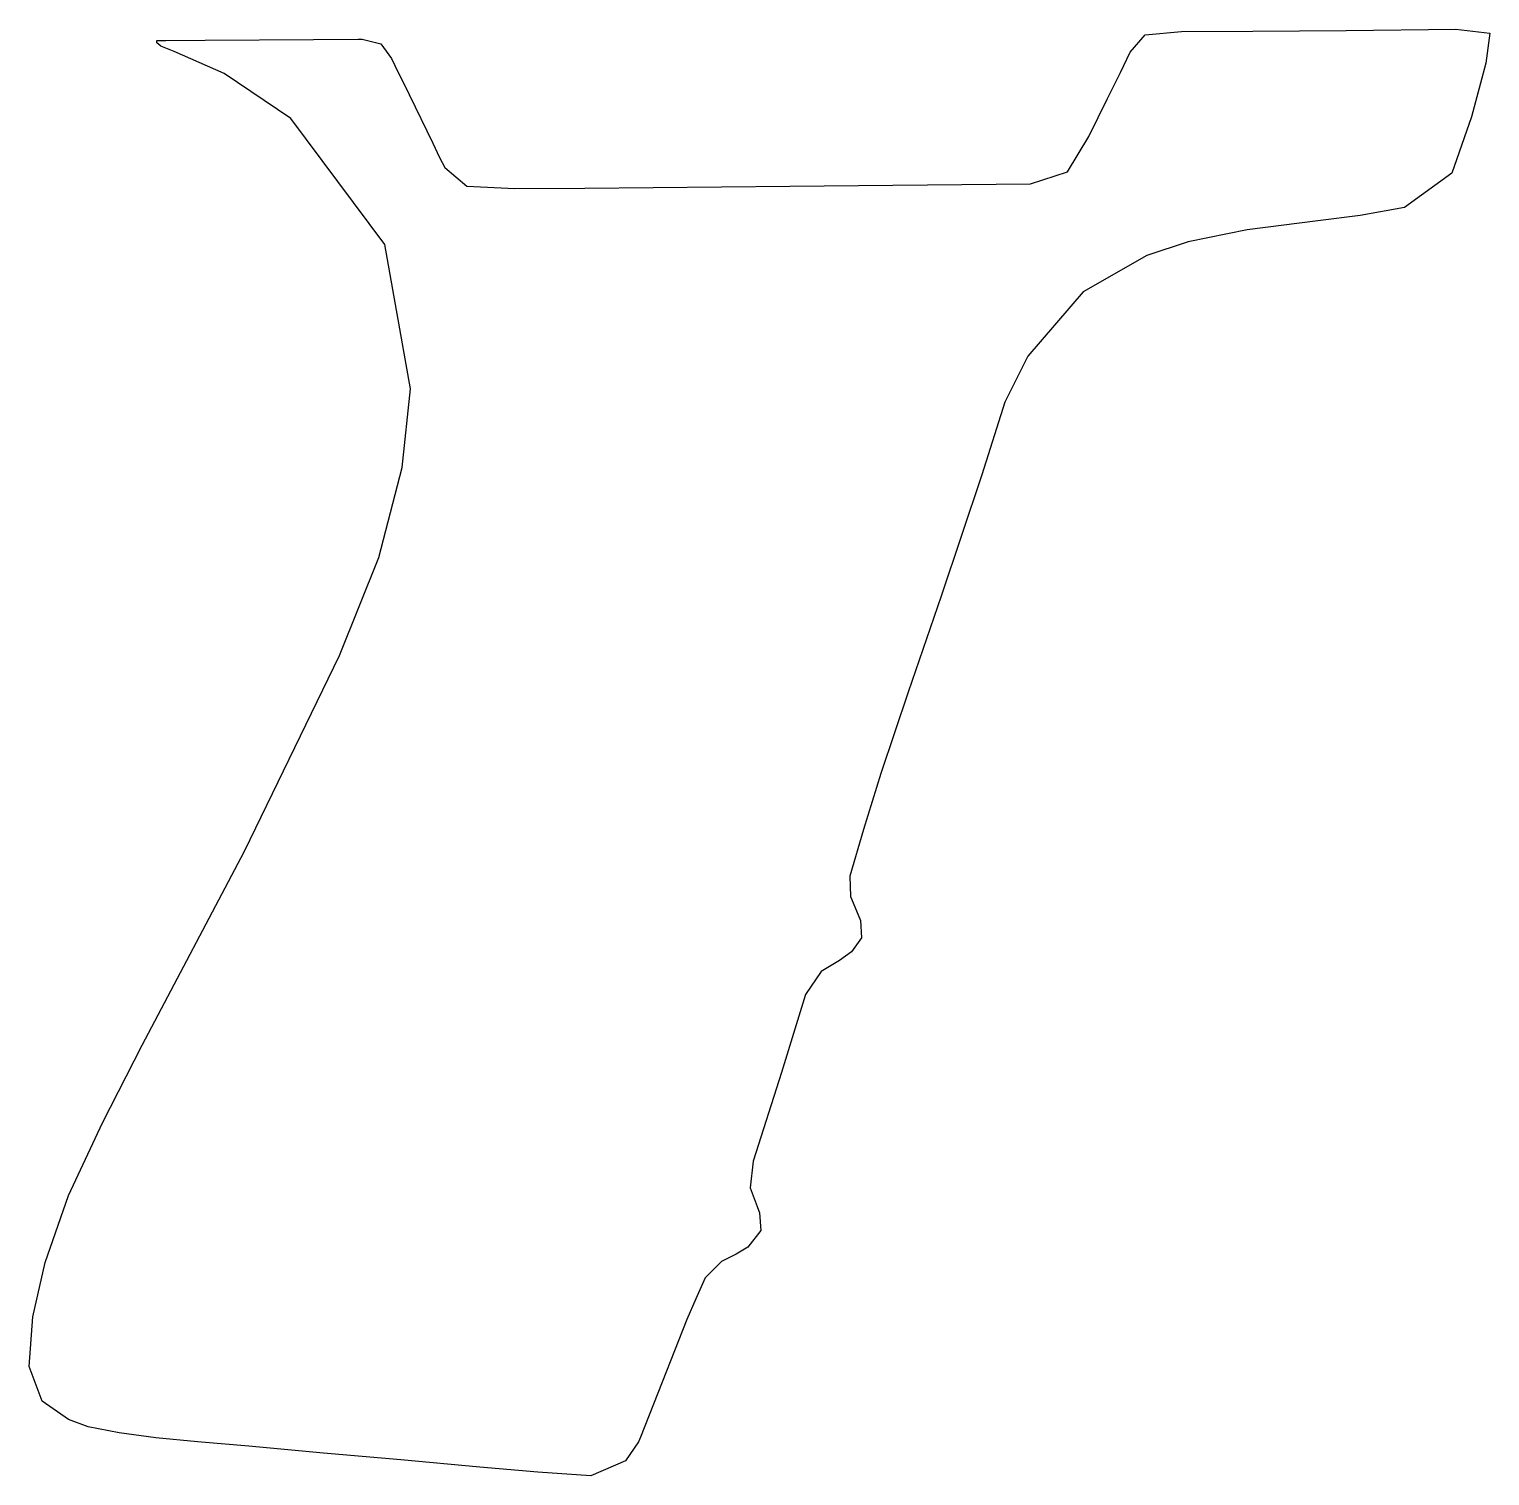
# Model space of a CAD drawing. Header units: millimetres. Extents: x 0 to 19.9, y 0 to 19.7.
import ezdxf

# ---------------------------------------------------------------- set-up
doc = ezdxf.new("R2010")
doc.units = ezdxf.units.MM

msp = doc.modelspace()

# ---------------------------------------------------------------- linework, layer by layer
msp.add_lwpolyline([(1.735, 19.523), (1.859, 19.523), (2.394, 19.526), (3.867, 19.537), (4.474, 19.541), (4.528, 19.542), (4.78, 19.475), (4.925, 19.277), (4.972, 19.18), (5.164, 18.786), (5.487, 18.125), (5.58, 17.932), (5.651, 17.796), (5.951, 17.542), (6.604, 17.509), (7.556, 17.514), (10.343, 17.542), (13.614, 17.571), (14.117, 17.736), (14.407, 18.218), (14.66, 18.733), (14.836, 19.089), (14.968, 19.364), (15.172, 19.598), (15.666, 19.644), (16.636, 19.648), (17.906, 19.66), (19.397, 19.676), (19.858, 19.62), (19.804, 19.213), (19.611, 18.484), (19.343, 17.719), (18.697, 17.25), (18.096, 17.142), (17.518, 17.07), (16.557, 16.948), (15.757, 16.785), (15.196, 16.6), (14.328, 16.102), (13.577, 15.23), (13.265, 14.603), (12.953, 13.616), (12.398, 11.966), (11.952, 10.659), (11.577, 9.554), (11.343, 8.791), (11.159, 8.158), (11.164, 7.879), (11.248, 7.685), (11.301, 7.552), (11.316, 7.319), (11.178, 7.125), (11.018, 7.008), (10.768, 6.86), (10.556, 6.548), (10.227, 5.486), (9.842, 4.281), (9.803, 3.915), (9.897, 3.662), (9.927, 3.577), (9.947, 3.338), (9.77, 3.109), (9.613, 3.016), (9.412, 2.916), (9.191, 2.693), (9.063, 2.406), (8.943, 2.125), (8.604, 1.272), (8.309, 0.527), (8.283, 0.46), (8.108, 0.202), (7.634, 0), (6.916, 0.051), (6.127, 0.119), (5.054, 0.215), (4.003, 0.309), (2.984, 0.402), (2.29, 0.461), (1.721, 0.515), (1.223, 0.583), (0.803, 0.665), (0.534, 0.765), (0.175, 1.014), (0, 1.488), (0.049, 2.162), (0.218, 2.899), (0.534, 3.814), (0.997, 4.801), (1.536, 5.856), (2.926, 8.498), (4.219, 11.158), (4.752, 12.49), (5.072, 13.715), (5.183, 14.784), (4.836, 16.747), (3.555, 18.46), (2.652, 19.072), (1.971, 19.374), (1.789, 19.445), (1.734, 19.49)], close=True)

doc.saveas('drawing.dxf')
